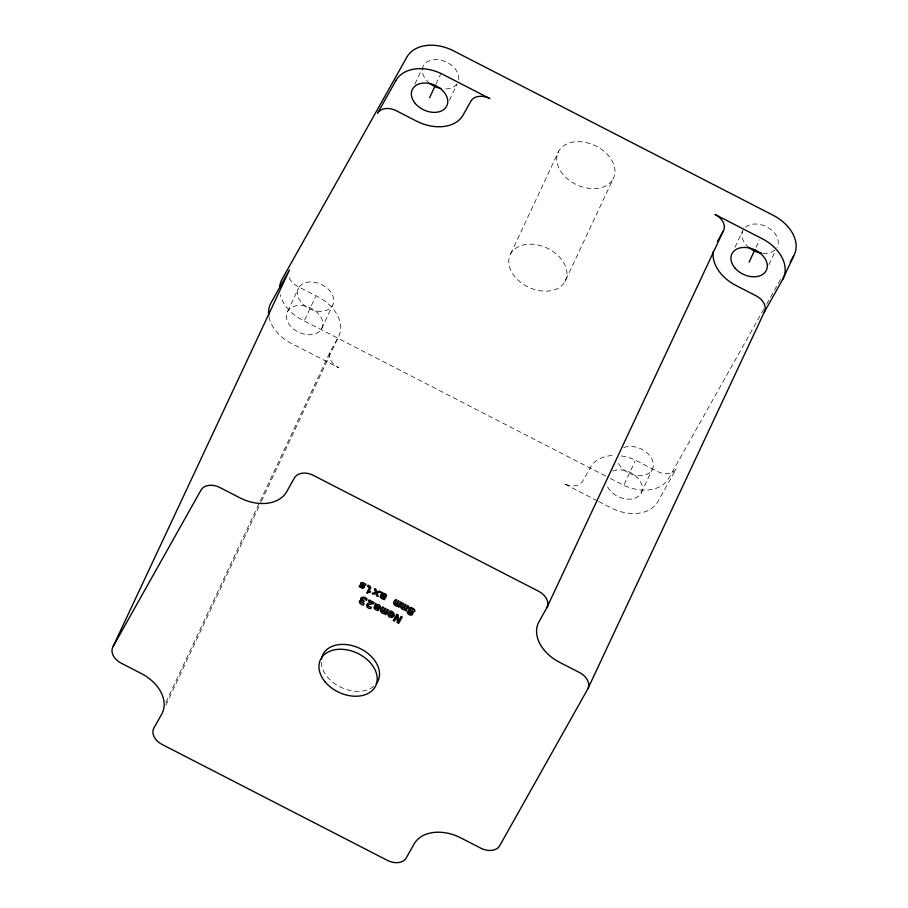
<?xml version="1.0" encoding="UTF-8"?>
<svg xmlns="http://www.w3.org/2000/svg" width="908" height="908" viewBox="0 0 908 908"><rect width="100%" height="100%" fill="white"/><g stroke="black" fill="none" stroke-linecap="round" stroke-linejoin="round"><path stroke-width="0.68" stroke-dasharray="4.54 3.41" d="M287.654 311.353L298.63 287.927M414.922 84.047L421.267 70.484M421.845 69.246L423.582 65.558A19.091 13.518 25.1 0 1 444.909 61.438A19.091 13.518 25.1 0 1 458.642 79.654M304.623 320.081L315.587 296.655M435.919 84.138L440.539 74.274M321.58 328.81A19.091 13.518 25.1 0 0 301.876 305.497A19.091 13.518 25.1 0 0 290.39 325.938A19.091 13.518 25.1 0 0 321.58 328.81L332.555 305.383A19.091 13.518 25.1 0 0 312.851 282.07A19.091 13.518 25.1 0 0 301.365 302.512A19.091 13.518 25.1 0 0 332.555 305.383M165.892 702.429L259.54 502.51M260.142 501.227L330.376 351.283L338.196 337.356A37.795 26.775 25.1 0 0 317.743 296.712L297.733 286.417A15.266 10.817 25.1 0 1 288.631 275.646M165.914 705.164L260.755 502.68M261.356 501.398L338.196 337.356M449.415 100.266L456.928 84.24M510.705 253.707L558.715 151.216M564.98 281.639A30.543 21.633 25.1 0 0 533.461 244.331A30.543 21.633 25.1 0 0 515.086 277.042A30.543 21.633 25.1 0 0 564.98 281.639L612.991 179.148A30.543 21.633 25.1 0 0 581.472 141.841A30.543 21.633 25.1 0 0 563.096 174.552A30.543 21.633 25.1 0 0 612.991 179.148M735.049 247.226L742.551 231.2M624.171 484.486L635.146 461.06M756.058 247.317L759.519 239.928M641.127 493.214L652.103 469.788M768.974 264.682L775.319 251.119M763.832 309.095L668.731 478.346A37.795 26.775 25.1 0 1 622.014 484.441L606.919 476.666M766.602 304.146L781.186 278.211M605.659 476.019L302.455 320.025A37.795 26.775 25.1 0 1 280.209 294.635M597.385 500.841L563.891 483.601A15.266 10.817 25.1 0 0 582.766 481.138L590.586 467.211A37.795 26.775 25.1 0 1 614.795 455.43M598.633 501.477L611.039 507.867A37.795 26.775 25.1 0 0 657.755 501.772L676.188 468.959A15.266 10.817 25.1 0 1 657.313 471.422L637.303 461.116A37.795 26.775 25.1 0 0 621.424 455.941M612.798 471.036A19.091 13.518 25.1 0 1 639.89 480.65A19.091 13.518 25.1 0 1 630.981 499.071A19.091 13.518 25.1 0 1 606.476 484.112M268.972 316.801A37.795 26.775 25.1 0 0 291.491 343.451L338.639 367.706A15.266 10.817 25.1 0 1 330.376 351.283M456.86 84.001A19.091 13.518 25.1 0 1 443.274 88.859M429.745 83.422A19.091 13.518 25.1 0 1 422.447 68.906M623.773 447.61A19.091 13.518 25.1 0 1 650.866 457.223A19.091 13.518 25.1 0 1 641.956 475.644A19.091 13.518 25.1 0 1 617.44 460.685M373.846 686.244A30.543 21.633 25.1 0 1 340.477 687.118A30.543 21.633 25.1 0 1 321.284 660.422M774.762 250.177A19.091 13.518 25.1 0 1 762.834 253.275M749.304 247.827A19.091 13.518 25.1 0 1 743.13 229.962M745.434 227.204A19.091 13.518 25.1 0 1 768.883 228.124A19.091 13.518 25.1 0 1 777.055 247.419"/><path stroke-width="1.36" d="M376.582 604.649L375.674 603.321L373.937 607.895L375.333 609.552L378.193 610.653L378.829 609.438L375.254 607.463L376.707 605.704L379.215 606.658L379.238 607.463L378.466 607.407L375.81 606.249L375.254 607.304C380.009 612.23 383.108 603.491 376.582 604.649L376.355 605.137M382.552 594.116L382.915 592.833L381.859 592.3L380.134 596.874L381.519 598.531L384.379 599.632L385.015 598.417L381.984 597.328L381.678 595.796M384.947 613.91L385.684 614.773L388.397 609.87L387.444 609.381L385.571 612.639L384.504 612.911L383.936 612.412L385.968 608.621L385.015 608.122L383.131 611.379L382.041 611.651L381.485 611.163L383.528 607.361L382.574 606.873C377.773 610.29 382.12 614.761 385.174 613.422M398.135 606.476L398.862 607.35L401.574 602.435L400.632 601.947L398.748 605.205L397.681 605.488L397.114 604.989L399.145 601.187L398.203 600.699L396.319 603.956L395.23 604.217L394.674 603.741L396.717 599.938L395.763 599.45C390.951 602.855 395.298 607.339 398.362 605.988M405.116 610.074L405.853 610.936L408.566 606.033L407.624 605.545L405.74 608.803L404.673 609.086L404.105 608.587L406.137 604.785L405.184 604.297L403.311 607.554L402.21 607.815L401.654 607.339L403.697 603.536L402.755 603.048C397.942 606.453 402.289 610.936 405.354 609.586M392.835 615.386L392.472 613.343L389.18 612.094L389.804 610.88C393.448 610.675 396.467 615.828 392.165 617.361C386.297 618.575 386.331 607.951 393.062 614.898L392.483 615.93L389.044 614.16L390.678 616.021L392.71 615.442M279.755 286.009A37.795 26.775 25.1 0 1 282.002 279.369L406.954 57A37.795 26.775 25.1 0 1 453.671 50.905L773.23 215.321A37.795 26.775 25.1 0 1 793.683 255.965L782.707 279.392L764.264 312.204L587.771 688.979L499.695 845.734A15.266 10.817 25.1 0 1 480.82 848.185L460.81 837.891A37.795 26.775 25.1 0 0 414.093 843.986L406.262 857.912A15.266 10.817 25.1 0 1 387.387 860.375L162.146 744.481A15.266 10.817 25.1 0 1 153.883 728.057L161.703 714.131A37.795 26.775 25.1 0 0 141.251 673.486L121.241 663.18A15.266 10.817 25.1 0 1 112.978 646.757L289.47 269.982L271.038 302.795A37.795 26.775 25.1 0 0 268.768 315.553M429.563 97.701L435.341 85.375M398.147 621.742L398.237 614.932L396.785 614.183L393.255 620.561L394.356 621.129L397.307 615.794M587.771 688.979A15.266 10.817 25.1 0 0 579.508 672.556L559.498 662.261A37.795 26.775 25.1 0 1 539.046 621.605L546.866 607.679L723.37 230.904A15.266 10.817 25.1 0 0 715.095 214.481L762.255 238.747A37.795 26.775 25.1 0 1 782.707 279.392M749.123 262.117L754.9 249.791M112.978 646.757L201.054 490.014A15.266 10.817 25.1 0 1 219.929 487.551L239.939 497.845A37.795 26.775 25.1 0 0 286.656 491.761L294.487 477.824A15.266 10.817 25.1 0 1 313.362 475.372L538.603 591.256A15.266 10.817 25.1 0 1 546.866 607.679M381.769 595.716C385.162 592.538 387.41 599.087 381.996 595.228L381.451 596.284C386.195 601.21 389.305 592.47 382.779 593.628M398.374 621.254L401.098 616.396L402.199 616.975L398.669 623.342L397.216 622.604L397.08 616.282M717.49 241.358L723.37 230.904M790.21 262.151L793.683 255.965M372.405 593.128L375.64 592.674L374.436 589.088M380.566 592.232L377.013 592.765L378.091 596.057M371.69 602.742C365.981 601.516 364.437 608.496 370.725 608.61L371.406 607.316L368.217 606.26L367.854 604.819L373.54 603.684L374.175 602.549L369.034 599.904L368.421 601.062L372.371 603.094M409.156 610.619C403.606 611.731 411.926 618.303 412.879 613.433L412.459 612.31M361.044 600.097C356.957 600.824 360.828 605.364 363.495 605.057L364.131 603.843L360.499 601.788L363.552 602.174L364.153 601.028C359.091 598.735 363.972 597.067 366.423 600.426L367.104 599.144C365.413 595.841 358.024 596.806 361.577 600.733M411.687 612.287C421.845 611.447 404.764 602.56 409.69 611.254M374.664 588.6L375.878 589.213L376.741 591.948L379.589 591.131L380.793 591.744M372.178 593.616L373.347 594.218L375.923 593.48L376.707 595.943L377.864 596.545M764.264 312.204A15.266 10.817 25.1 0 0 756.001 295.781L735.991 285.487A37.795 26.775 25.1 0 1 713.279 251.471M440.902 88.519A19.091 13.518 25.1 0 1 429.745 83.422M321.421 659.276A30.543 21.633 25.1 0 1 358.819 647.949A30.543 21.633 25.1 0 1 376.264 683.724M761.653 253.139A19.091 13.518 25.1 0 1 749.304 247.827M370.702 587.703L368.943 591.221L370.555 591.437L370.01 592.504L367.581 591.244L369.408 587.907L367.49 586.262L368.069 585.161L370.158 586.364L370.702 587.703M364.369 586.852L362.814 588.498L359.114 586.693L359.738 585.49L362.02 587.079L363.132 586.874L360.408 584.548L360.896 582.777L362.882 582.505L365.947 584.321L365.3 585.558L361.827 583.765L364.369 586.852M410.155 608.973L409.973 609.529C412.039 614.046 415.262 608.11 410.291 609.041L410.155 608.973M411.54 613.297L409.883 611.81L408.566 612.31L410.303 613.785L411.619 613.275M366.9 592.356C367.275 595.625 369.488 589.996 366.9 592.356M395.99 80.426L377.546 113.239A15.266 10.817 25.1 0 1 396.421 110.776L416.431 121.07A37.795 26.775 25.1 0 0 463.148 114.987L470.98 101.06A15.266 10.817 25.1 0 1 489.855 98.597L442.695 74.331A37.795 26.775 25.1 0 0 395.99 80.426M734.901 267.974A19.091 13.518 25.1 0 0 766.08 270.845A19.091 13.518 25.1 0 0 746.387 247.532A19.091 13.518 25.1 0 0 734.901 267.974M415.342 103.569A19.091 13.518 25.1 0 0 446.532 106.429A19.091 13.518 25.1 0 0 426.828 83.116A19.091 13.518 25.1 0 0 415.342 103.569M325.325 682.124A30.543 21.633 25.1 0 0 375.231 686.709A30.543 21.633 25.1 0 0 343.712 649.413A30.543 21.633 25.1 0 0 325.325 682.124"/></g></svg>
